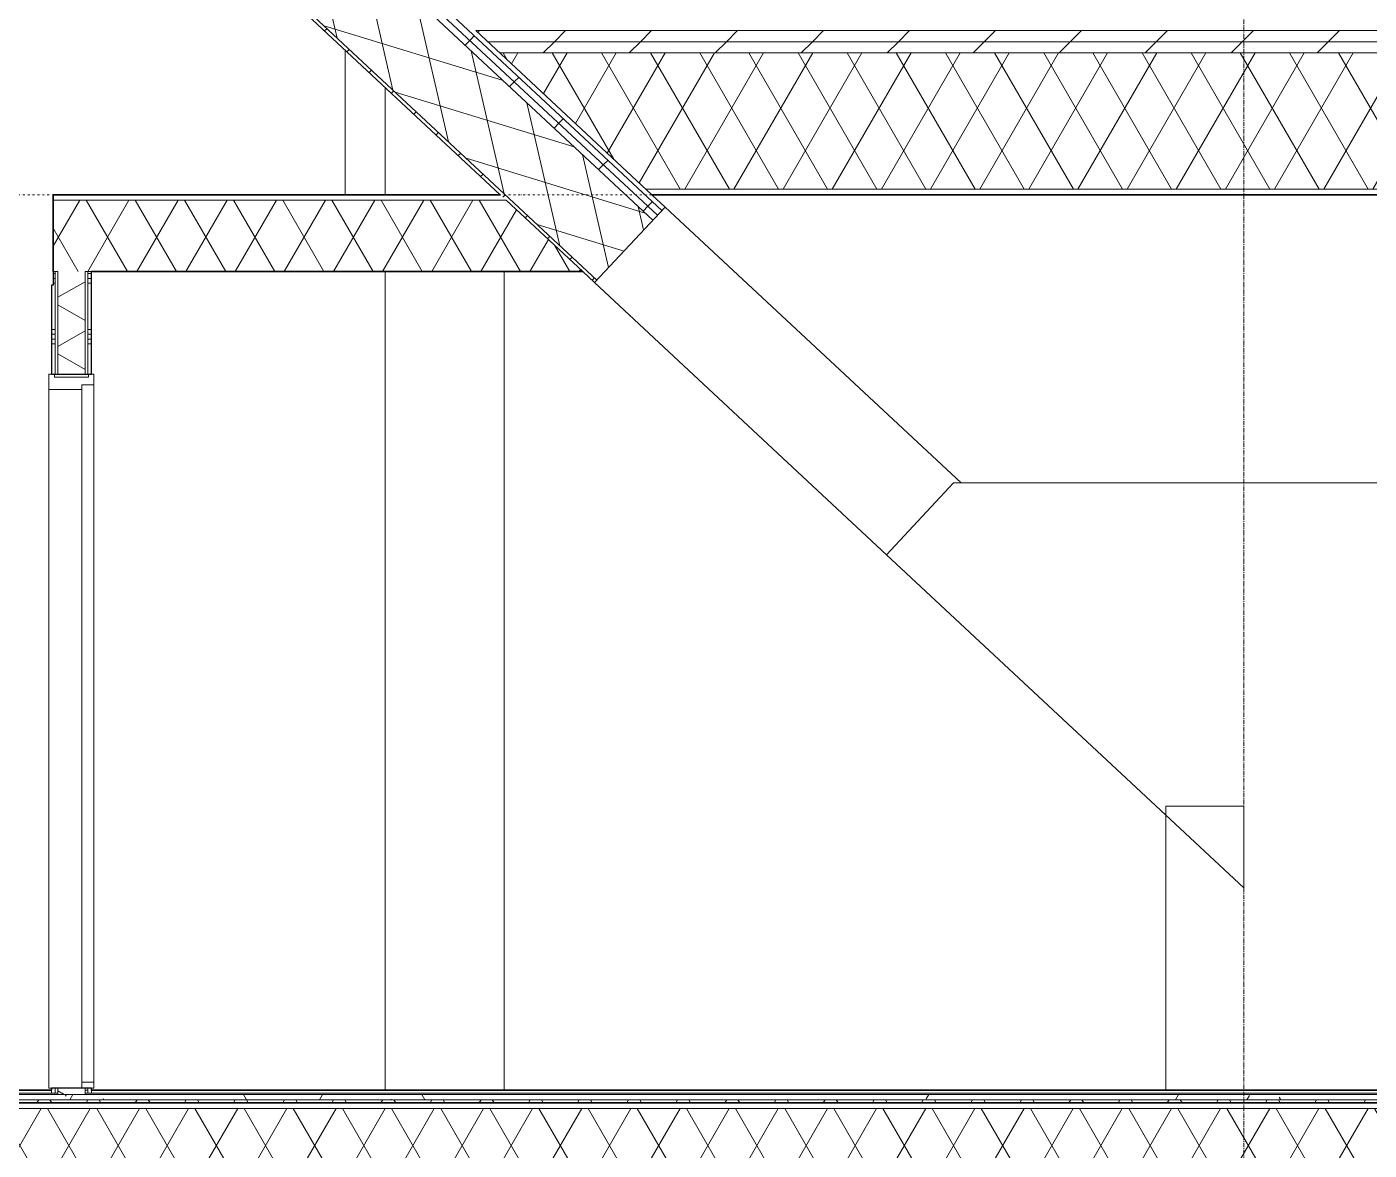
# Model space of a CAD drawing. Header units: millimetres. Extents: x -8546 to 211781, y -3000 to 31870.
# Drawn here: x 183039 to 187454, y 2945 to 6641 of the extents above; entities that cross this region are included whole.
import ezdxf

# ---------------------------------------------------------------- set-up
doc = ezdxf.new("R2010")
doc.units = ezdxf.units.MM
doc.linetypes.add('Dash dot', pattern=[15.875, 6.35, -4.7625, 0, -4.7625])
doc.linetypes.add('grid', pattern=[24, 15, -3, 3, -3])
for name, color, linetype, lineweight in [('A-DOOR', 31, 'Continuous', 9), ('A-FLOR', 192, 'Continuous', 9), ('A-FLOR-LEVL', 51, 'Continuous', 9), ('A-FLOR-MCUT', 51, 'Continuous', 9), ('A-FLOR-PATT', 8, 'Continuous', 9), ('A-ROOF', 132, 'Continuous', 9), ('A-ROOF-PATT', 132, 'Continuous', 35), ('A-WALL', 113, 'Continuous', 9), ('A-WALL-PATT', 111, 'Continuous', 25), ('I-WALL', 2, 'Continuous', 9), ('S-GRID', 1, 'Continuous', 9)]:
    doc.layers.add(name, color=color, linetype=linetype, lineweight=lineweight)
pattern_1 = [(360, (183119.71, 4445.4), (4e-13, 200), []), (360, (183119.71, 4429.4), (4e-13, 200), []), (360, (183119.71, 4413.4), (4e-13, 200), []), (360, (183119.71, 4397.4), (4e-13, 200), [])]
pattern_2 = [(45, (183644.9, 3200), (-141.4214, 141.4214), [])]

# ---------------------------------------------------------------- blocks, each defined once
blk = doc.blocks.new('32_EA_binnenkozijn_hardhout_deurzonderbovenlicht - 900x2730-V40-B-B')
at = {"layer": 'A-DOOR', "lineweight": 18}
for p, q in [((-5772.9, 5498), (-5790.9, 5498)), ((-5790.9, 5498), (-5790.9, 5448)), ((-5772.9, 5488), (-5772.9, 5498)), ((-5660.9, 5488), (-5772.9, 5488)), ((-5642.9, 5498), (-5660.9, 5498)), ((-5660.9, 5498), (-5660.9, 5488)), ((-5642.9, 5463), (-5642.9, 5498)), ((-5790.9, 5448), (-5682.9, 5448)), ((-5642.9, 5463), (-5682.9, 5463)), ((-5682.9, 5463), (-5682.9, 3168)), ((-5682.9, 5448), (-5682.9, 5463)), ((-5682.9, 5463), (-5642.9, 5463)), ((-5642.9, 3168), (-5642.9, 5463)), ((-5682.9, 3168), (-5642.9, 3168))]:
    blk.add_line(p, q, dxfattribs=at)
at = {"layer": 'A-DOOR'}
for p, q in [((-5790.9, 3148), (-5790.9, 5448)), ((-5782.9, 3148), (-5790.9, 3148)), ((-5682.9, 3168), (-5682.9, 3148)), ((-5642.9, 3148), (-5650.9, 3148)), ((-5642.9, 3168), (-5642.9, 3148))]:
    blk.add_line(p, q, dxfattribs=at)

msp = doc.modelspace()

# ---------------------------------------------------------------- hatches: boundary and pattern name
at = {"layer": 'A-FLOR-PATT'}
h = msp.add_hatch(dxfattribs=at)
h.set_pattern_fill('FP_200', color=256, angle=180, style=0, pattern_type=2)
h.set_pattern_definition([(180, (182576.84, 6088.8), (-1e-14, -100), [])])
h.paths.add_polyline_path([(183125.7, 6070.8), (184615.7, 6070.8), (184596.4, 6088.8), (183125.7, 6088.8)])
h = msp.add_hatch(dxfattribs=at)
h.set_pattern_fill('FP_199', color=256, angle=-120, style=0, pattern_type=2)
h.set_pattern_definition([(240, (182576.84, 6088.8), (121.2436, -70), []), (300, (182576.84, 6088.8), (121.2436, 70), [])])
h.paths.add_polyline_path([(183251.7, 5835.8), (184867.7, 5835.8), (184615.7, 6070.8), (183125.7, 6070.8), (183125.7, 5835.8), (183239.2, 5835.8)])
h = msp.add_hatch(dxfattribs=at)
h.set_pattern_fill('FP_180', color=256, angle=180, style=0, pattern_type=2)
h.set_pattern_definition([(180, (182934.76, 3100), (-1e-14, -100), [])])
h.paths.add_polyline_path([(188042.2, 3082), (188042.2, 3100), (181751.7, 3100), (181751.7, 3082), (187976.2, 3082)])
h.paths.add_polyline_path([(178013.9, 3082), (180291.7, 3082), (180291.7, 3100), (177827.3, 3100), (177827.3, 3082)])
h = msp.add_hatch(dxfattribs=at)
h.set_pattern_fill('FP_211', color=256, style=0, pattern_type=2)
h.set_pattern_definition([(0, (183644.89, 3200), (406.4, 101.6), [33.528, -271.272, 33.528, -271.272, -1625.6]), (0, (183644.89, 3200), (406.4, 101.6), [-609.6, 33.528, -576.072, 33.528, -271.272, -711.2]), (0, (183644.89, 3200), (406.4, 101.6), [-1524, 33.528, -169.672, 33.528, -474.472]), (120, (183797.29, 3250.8), (-291.1882, 301.1527), [33.528, -271.272, 33.528, -271.272, -1625.6]), (120, (183797.29, 3250.8), (-291.1882, 301.1527), [-609.6, 33.528, -576.072, 33.528, -271.272, -711.2]), (120, (183797.29, 3250.8), (-291.1882, 301.1527), [-1524, 33.528, -169.672, 33.528, -474.472]), (240, (183848.09, 3454), (-115.2118, -402.7527), [33.528, -271.272, 33.528, -271.272, -1625.6]), (240, (183848.09, 3454), (-115.2118, -402.7527), [-609.6, 33.528, -576.072, 33.528, -271.272, -711.2]), (240, (183848.09, 3454), (-115.2118, -402.7527), [-1524, 33.528, -169.672, 33.528, -474.472])])
h.paths.add_polyline_path([(187785.7, 3110), (187785.7, 3128), (181705.7, 3128), (181705.7, 3110), (187543.1, 3110)])
h.paths.add_polyline_path([(178083.8, 3110), (179859.7, 3110), (179859.7, 3128), (178083.8, 3128)])
h.paths.add_polyline_path([(179877.7, 3110), (180159.7, 3110), (180159.7, 3128), (179877.7, 3128), (179877.7, 3125.6)])
h = msp.add_hatch(dxfattribs=at)
h.set_pattern_fill('FP_210', color=256, angle=-120, style=0, pattern_type=2)
h.set_pattern_definition([(240, (182934.76, 3142), (121.2436, -70), []), (300, (182934.76, 3142), (121.2436, 70), [])])
h.paths.add_polyline_path([(178083.8, 3100), (179859.7, 3100), (179859.7, 3110), (178083.8, 3110)])
h.paths.add_polyline_path([(187785.7, 3100), (187785.7, 3110), (181705.7, 3110), (181705.7, 3100), (187543.1, 3100)])
h.paths.add_polyline_path([(179877.7, 3100), (180159.7, 3100), (180159.7, 3110), (179877.7, 3110), (179877.7, 3108.6)])
h = msp.add_hatch(dxfattribs=at)
h.set_pattern_fill('FP_179', color=256, angle=-120, style=0, pattern_type=2)
h.set_pattern_definition([(240, (182934.76, 3100), (121.2436, -70), []), (300, (182934.76, 3100), (121.2436, 70), [])])
h.paths.add_polyline_path([(188042.2, 2847), (188042.2, 3082), (181751.7, 3082), (181751.7, 2847), (187976.2, 2847)])
h.paths.add_polyline_path([(178013.9, 2847), (180291.7, 2847), (180291.7, 3082), (177827.3, 3082), (177827.3, 2847)])
at = {"layer": 'A-ROOF-PATT', "lineweight": 9}
h = msp.add_hatch(dxfattribs=at)
h.set_pattern_fill('FP_202', color=256, style=0, pattern_type=2)
h.set_pattern_definition(pattern_2)
h.paths.add_polyline_path([(177323.1, 3752.1), (177877.2, 4268.8), (177862.2, 4284.9), (177290.8, 3752.1)])
h.paths.add_polyline_path([(185113.1, 6021.2), (185128.1, 6037.3), (182434.8, 8548.9), (179767.4, 6061.5), (179782.4, 6045.4), (182434.8, 8518.8), (184944.2, 6178.7)])
h = msp.add_hatch(dxfattribs=at)
h.set_pattern_fill('FP_202', color=256, style=0, pattern_type=2)
h.set_pattern_definition(pattern_2)
h.paths.add_polyline_path([(177355.3, 3752.1), (177892.2, 4252.7), (177877.2, 4268.8), (177323.1, 3752.1)])
h.paths.add_polyline_path([(185098.1, 6005.1), (185113.1, 6021.2), (182434.8, 8518.8), (179782.4, 6045.4), (179797.4, 6029.3), (182434.8, 8488.7), (184944.2, 6148.6)])
h = msp.add_hatch(dxfattribs=at)
h.set_pattern_fill('FP_203', color=256, angle=-120, style=0, pattern_type=2)
h.set_pattern_definition([(283, (179851.79, 6160.74), (136.4118, 31.493), []), (343, (179851.79, 6160.74), (40.932, 133.8827), [])])
h.paths.add_polyline_path([(177751.2, 3752.1), (178076.3, 4055.2), (177892.2, 4252.7), (177355.3, 3752.1), (177580.7, 3752.1)])
h.paths.add_polyline_path([(184914, 5807.6), (185098.1, 6005.1), (182434.8, 8488.7), (179797.4, 6029.3), (179981.5, 5831.9), (182434.8, 8119.6), (184717, 5991.3)])
h = msp.add_hatch(dxfattribs=at)
h.set_pattern_fill('FP_204', color=256, angle=-180, style=0, pattern_type=2)
h.set_pattern_definition([(223, (179851.79, 6160.74), (68.1998, -73.1354), [])])
h.paths.add_polyline_path([(177751.2, 3752.1), (177767.3, 3752.1), (178083.8, 4047.2), (178076.3, 4055.2), (177985.7, 3970.7)])
h.paths.add_polyline_path([(184906.5, 5799.6), (184914, 5807.6), (182434.8, 8119.6), (179981.5, 5831.9), (179989, 5823.8), (182434.8, 8104.5), (184867.7, 5835.8)])
h = msp.add_hatch(dxfattribs=at)
h.set_pattern_fill('FP_202', color=256, style=0, pattern_type=2)
h.set_pattern_definition(pattern_2)
h.paths.add_polyline_path([(187976.2, 6592.2), (188102.2, 6592.2), (188102.2, 6628.8), (184515.8, 6628.8), (184555, 6592.2), (187543.1, 6592.2)])
h = msp.add_hatch(dxfattribs=at)
h.set_pattern_fill('FP_202', color=256, style=0, pattern_type=2)
h.set_pattern_definition(pattern_2)
h.paths.add_polyline_path([(187976.2, 6555.7), (188102.2, 6555.7), (188102.2, 6592.2), (184555, 6592.2), (184594.2, 6555.7), (187543.1, 6555.7)])
h = msp.add_hatch(dxfattribs=at)
h.set_pattern_fill('FP_207', color=256, angle=-120, style=0, pattern_type=2)
h.set_pattern_definition([(240, (186003.93, 6653.72), (121.244, -70), []), (300, (186003.93, 6653.72), (121.244, 70), [])])
h.paths.add_polyline_path([(187976.2, 6107), (188102.2, 6107), (188102.2, 6555.7), (184594.2, 6555.7), (185075.3, 6107), (187543.1, 6107)])
at = {"layer": 'A-WALL-PATT', "lineweight": 9}
h = msp.add_hatch(dxfattribs=at)
h.set_pattern_fill('FP_190', color=256, angle=-90, style=0, pattern_type=2)
h.set_pattern_definition(pattern_1)
h.paths.add_polyline_path([(183132.2, 3132), (183132.2, 3148), (183119.7, 3148), (183119.7, 3132)])
h.paths.add_polyline_path([(183119.7, 5498), (183132.2, 5498), (183132.2, 5835.8), (183125.7, 5835.8), (183125.7, 5790.8), (183119.7, 5790.8)])
h = msp.add_hatch(dxfattribs=at)
h.set_pattern_fill('FP_191', color=256, angle=-120, style=0, pattern_type=2)
h.set_pattern_definition([(330, (183119.71, 4445.4), (70, 121.244), []), (30, (183119.71, 4445.4), (-70, 121.244), [])])
h.paths.add_polyline_path([(183230.2, 3128), (183230.2, 3148), (183141.2, 3148), (183141.2, 3128), (183211.6, 3128)])
h.paths.add_polyline_path([(183141.2, 5498), (183230.2, 5498), (183230.2, 5835.8), (183141.2, 5835.8)])
h = msp.add_hatch(dxfattribs=at)
h.set_pattern_fill('FP_190', color=256, angle=-90, style=0, pattern_type=2)
h.set_pattern_definition(pattern_1)
h.paths.add_polyline_path([(183239.2, 3132), (183251.7, 3132), (183251.7, 3148), (183239.2, 3148), (183239.2, 3142)])
h.paths.add_polyline_path([(183239.2, 5498), (183251.7, 5498), (183251.7, 5835.8), (183239.2, 5835.8)])

# ---------------------------------------------------------------- linework, layer by layer
at = {"layer": 'A-FLOR', "lineweight": 35}
for p, q in [((184596.4, 6088.8), (183125.7, 6088.8)), ((183125.7, 6088.8), (183125.7, 5835.8)), ((183251.7, 5835.8), (184867.7, 5835.8)), ((183119.7, 3142), (181705.7, 3142)), ((187785.7, 3142), (183251.7, 3142)), ((181705.7, 3100), (187785.7, 3100))]:
    msp.add_line(p, q, dxfattribs=at)
at = {"layer": 'A-FLOR-LEVL', "linetype": 'Dash dot'}
for p, q in [((175342, 6088.8), (191376.6, 6088.8)), ((175342, 3100), (191376.6, 3100))]:
    msp.add_line(p, q, dxfattribs=at)
at = {"layer": 'A-FLOR-MCUT'}
for p, q in [((184615.7, 6070.8), (183125.7, 6070.8)), ((184867.7, 5835.8), (184615.7, 6070.8)), ((183230.2, 3142), (183230.2, 3128)), ((183141.2, 3132), (181705.7, 3132)), ((187785.7, 3128), (181705.7, 3128)), ((187785.7, 3110), (181705.7, 3110)), ((183141.2, 3128), (183141.2, 3132)), ((187785.7, 3132), (183230.2, 3132)), ((188042.2, 3082), (181751.7, 3082))]:
    msp.add_line(p, q, dxfattribs=at)
at = {"layer": 'A-ROOF'}
for p, q in [((182434.8, 8548.9), (185128.1, 6037.3)), ((182434.8, 8518.8), (185113.1, 6021.2)), ((182434.8, 8488.7), (185098.1, 6005.1)), ((182434.8, 8119.6), (184914, 5807.6)), ((184515.8, 6628.8), (188102.2, 6628.8)), ((184515.8, 6628.8), (185094.9, 6088.8)), ((184555, 6592.2), (188102.2, 6592.2)), ((184594.2, 6555.7), (188102.2, 6555.7)), ((185075.3, 6107), (188102.2, 6107)), ((185138.4, 6048.3), (186112.1, 5140.3)), ((185867.2, 4903.7), (184906.5, 5799.6))]:
    msp.add_line(p, q, dxfattribs=at)
at = {"layer": 'A-ROOF', "lineweight": 35}
for p, q in [((182434.8, 8104.5), (184596.4, 6088.8)), ((185138.4, 6048.3), (185094.9, 6088.8)), ((185094.9, 6088.8), (187785.7, 6088.8)), ((184906.5, 5799.6), (185138.4, 6048.3)), ((184867.7, 5835.8), (184906.5, 5799.6))]:
    msp.add_line(p, q, dxfattribs=at)
at = {"layer": 'A-WALL'}
for p, q in [((183141.2, 5835.8), (183125.7, 5835.8)), ((183132.2, 5498), (183132.2, 5835.8)), ((183141.2, 5498), (183141.2, 5835.8)), ((183251.7, 5835.8), (183230.2, 5835.8)), ((183230.2, 5498), (183230.2, 5835.8)), ((183239.2, 5498), (183239.2, 5835.8)), ((183119.7, 3142), (183119.7, 3132)), ((183132.2, 3148), (183132.2, 3132)), ((183141.2, 3148), (183141.2, 3132)), ((183230.2, 3142), (183230.2, 3148)), ((183230.2, 3142), (183239.2, 3142)), ((183239.2, 3148), (183239.2, 3132)), ((183251.7, 3132), (183251.7, 3142))]:
    msp.add_line(p, q, dxfattribs=at)
at = {"layer": 'I-WALL'}
for p, q in [((184085.7, 6088.8), (184085.7, 6565)), ((184217.7, 6441.9), (184217.7, 6088.8)), ((184217.7, 3142), (184217.7, 5835.8)), ((184609.4, 5835.8), (184609.4, 3142)), ((186087.7, 5140.3), (185867.2, 4903.7)), ((187785.7, 5140.3), (186087.7, 5140.3)), ((185867.2, 4903.7), (187042.2, 3808)), ((186785.7, 3142), (186785.7, 4076.6)), ((186785.7, 4076.6), (187042.2, 4076.6)), ((187042.2, 4076.6), (187042.2, 3808))]:
    msp.add_line(p, q, dxfattribs=at)
at = {"layer": 'I-WALL', "lineweight": 25}
for p, q in [((183125.7, 5835.8), (183125.7, 5790.8)), ((183251.7, 5498), (183251.7, 5835.8)), ((183125.7, 5790.8), (183119.7, 5790.8)), ((183119.7, 5790.8), (183119.7, 5498)), ((183119.7, 5498), (183251.7, 5498)), ((183251.7, 3148), (183119.7, 3148)), ((183119.7, 3148), (183119.7, 3142)), ((183251.7, 3142), (183251.7, 3148))]:
    msp.add_line(p, q, dxfattribs=at)
at = {"layer": 'S-GRID', "linetype": 'grid'}
msp.add_line((187042.2, -1750), (187042.2, 9773.4), dxfattribs=at)

# ---------------------------------------------------------------- block references
at = {"layer": 'A-DOOR'}
msp.add_blockref('32_EA_binnenkozijn_hardhout_deurzonderbovenlicht - 900x2730-V40-B-B', (188902.6, 0), dxfattribs=at)

doc.saveas('drawing.dxf')
